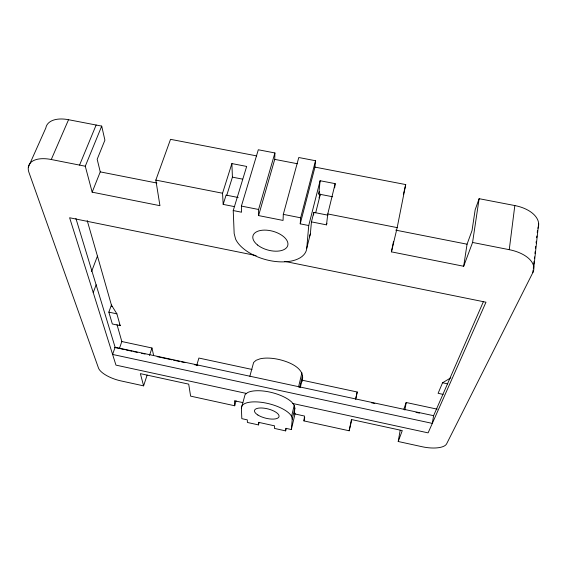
<?xml version="1.0" encoding="UTF-8"?>
<svg xmlns="http://www.w3.org/2000/svg" width="567" height="567" viewBox="0 0 567 567"><rect width="100%" height="100%" fill="white"/><g stroke="black" fill="none" stroke-linecap="round" stroke-linejoin="round"><path stroke-width="0.85" d="M233.235 210.548L234.164 233.554L235.596 239.104A37.302 20.072 15.6 0 0 274.74 261.408A37.302 20.072 15.6 0 0 306.775 248.133L308.724 225.531L300.226 223.845L314.961 167.116L315.528 160.73L298.774 157.52L283.309 214.369L283.053 220.435L258.58 215.58L258.587 209.478L274.903 152.948L258.311 149.766L241.407 206.083L241.57 212.207L233.235 210.548L246.666 166.436L231.882 163.572L222.547 193.234L223.178 204.396L234.681 206.672M533.115 270.012L532.824 272.628L446.633 443.819A21.638 8.2 10.3 0 1 422.181 446.746L398.218 441.502L402.279 430.58L351.795 419.601L349.166 430.785L303.947 420.905L304.514 416.05L294.33 413.825L294.847 408.112L294.216 405.277L291.863 402.223A25.954 10.071 14.2 0 0 269.842 392.088A25.954 10.071 14.2 0 0 247.545 392.612L245.072 394.611L241.393 408.056L241.811 418.652L247.325 419.863L247.396 422.465L258.509 424.91L258.517 422.323L274.57 425.852L274.463 428.418L285.626 430.877L286.229 428.34M258.58 215.58L274.733 159.377L274.903 152.948M300.226 223.845L300.659 217.806L315.528 160.73M285.626 430.877L285.811 428.319L291.339 429.538L295.173 413.215M291.339 429.538L292.239 419.169L294.847 408.112M306.775 248.133L310.362 233.887L311.446 221.874L313.842 212.398L327.988 215.184M313.601 214.992L313.842 212.398M332.68 196.77L318.803 194.063L320.107 180.731L335.168 183.644L334.658 187.797M301.864 381.811C305.96 370.435 293.465 363.971 284.641 361.087A25.48 10.695 14.1 0 0 260.09 358.812L256.1 360.293L253.626 362.455L249.856 376.24M533.306 268.269L533.497 266.525M533.788 263.91L534.071 261.295M534.362 258.68L534.553 256.936M534.936 253.442L535.128 251.698M535.517 248.211L535.709 246.468M536.091 242.981L536.283 241.237M536.666 237.75L536.857 236.007M537.247 232.52L537.438 230.776M533.831 267.284L538.65 223.448M311.446 221.874L326.507 224.858L327.776 213.95L335.168 183.644M532.824 272.628A31.88 17.208 5.8 0 0 509.251 249.678L514.822 205.559L479.129 198.691L475.174 209.733L472.02 230.592L467.059 244.2L463.678 266.263L391.443 251.861L393.519 241.436M463.678 266.263L472.573 242.456L479.129 198.691M483.396 301.658L433.599 415.689L432.309 423.386L112.606 354.446L115.115 347.266L75.907 218.444M398.218 441.502L400.153 430.396M404.888 410.047L406.192 402.506L437.228 409.161M391.443 251.861L397.176 227.615L405.717 184.573L314.961 167.116M349.166 430.785L351.455 419.502M355.707 399.459L357.217 392.003L302.027 380.166L300.262 387.658M303.947 420.905L304.72 417.539M355.87 397.836L357.217 392.003M403.392 194.516L405.717 184.573M292.239 419.169L291.587 416.391L294.216 405.277M298.525 387.041L301.906 372.774M299.716 387.452L302.473 375.758M326.507 224.858L326.897 223.27M318.803 194.063L319.448 191.518M315.684 212.767L320.334 194.297M308.724 225.531L320.107 180.731M258.509 424.91L259.162 422.337M256.688 155.904L170.525 139.333L155.833 180.1L159.944 205.686L92.166 192.163L100.253 171.879L97.177 159.277L104.902 140.155L101.713 126.101L68.543 119.715L51.271 159.511A30.738 15.564 24 0 0 28.974 172.503L98.474 368.011A20.83 7.747 17.9 0 0 120.899 380.896L143.607 385.858L140.375 373.646L188.705 384.15L190.611 396.135L234.703 405.766L236.042 400.805M196.629 365.651L198.897 358.053L252.003 369.443M223.178 204.396L226.077 195.105L238.19 197.493M226.701 195.502L232.42 177.152L231.882 163.572M143.607 385.858L147.108 375.085M149.497 355.502L151.956 347.989L121.827 341.525L117 324.6M319.008 197.904L320.256 194.127M309.391 236.772L310.362 233.887M119.531 348.159L121.827 341.525M403.874 409.041L406.192 402.506M108.85 312.141L111.408 305.025L116.887 313.842L120.19 325.656L112.337 323.984L108.85 312.141L116.887 313.842M246.496 393.455L115.951 365.12L93.236 292.607L96.163 284.762M91.585 271.529L97.446 256.093L87.198 220.52M92.166 192.163L85.277 166.223L101.713 126.101M51.271 159.511L79.564 165.096L96.135 125.031M450.829 377.813L442.572 382.775L438.093 393.307L443.132 394.384M28.35 167.116L45.821 128A29.966 16.287 25 0 1 68.543 119.715M274.733 159.377L297.533 163.764M232.42 177.152L242.641 179.144M79.564 165.096L85.277 166.223M155.833 180.1L222.547 193.234M327.776 213.95L397.176 227.615M472.573 242.456L509.251 249.678M100.253 171.879L156.896 183.049M395.766 230.145L467.059 244.2M241.407 206.083L258.587 209.478M283.309 214.369L300.659 217.806M256.114 255.582L69.613 217.756L93.236 292.607M284.74 261.387L485.983 302.204L428.113 432.869L292.856 403.52M442.572 382.775L447.739 383.873M115.115 347.266L433.599 415.689M114.74 347.514L119.063 348.45M120.799 348.818L124.258 349.563M125.994 349.938L132.054 351.242M133.784 351.618L137.249 352.362M141.573 353.291L145.039 354.035M157.158 356.65L171.879 359.811M173.608 360.187L179.668 361.491M181.405 361.866L184.863 362.611M194.389 364.659L197.855 365.403M371.385 402.754L374.815 403.491M416.029 412.365L419.46 413.102M242.811 402.591L234.426 400.763L234.703 405.766M119.297 324.211L120.19 325.656M97.446 256.093L111.869 306.619M151.956 347.989L153.579 355.19M514.822 205.559A31.043 17.967 4.8 0 1 537.955 228.274M241.393 408.056A26.117 9.845 14.2 0 1 263.705 402.655A26.117 9.845 14.2 0 1 291.587 416.391M257.574 245.015A18.059 9.717 15.6 0 0 287.221 246.78A18.059 9.717 15.6 0 0 266.32 230.159A18.059 9.717 15.6 0 0 257.574 245.015M257.879 415.016A12.644 4.77 14.2 0 0 278.595 417.454A12.644 4.77 14.2 0 0 263.825 408.155A12.644 4.77 14.2 0 0 257.879 415.016"/></g></svg>
